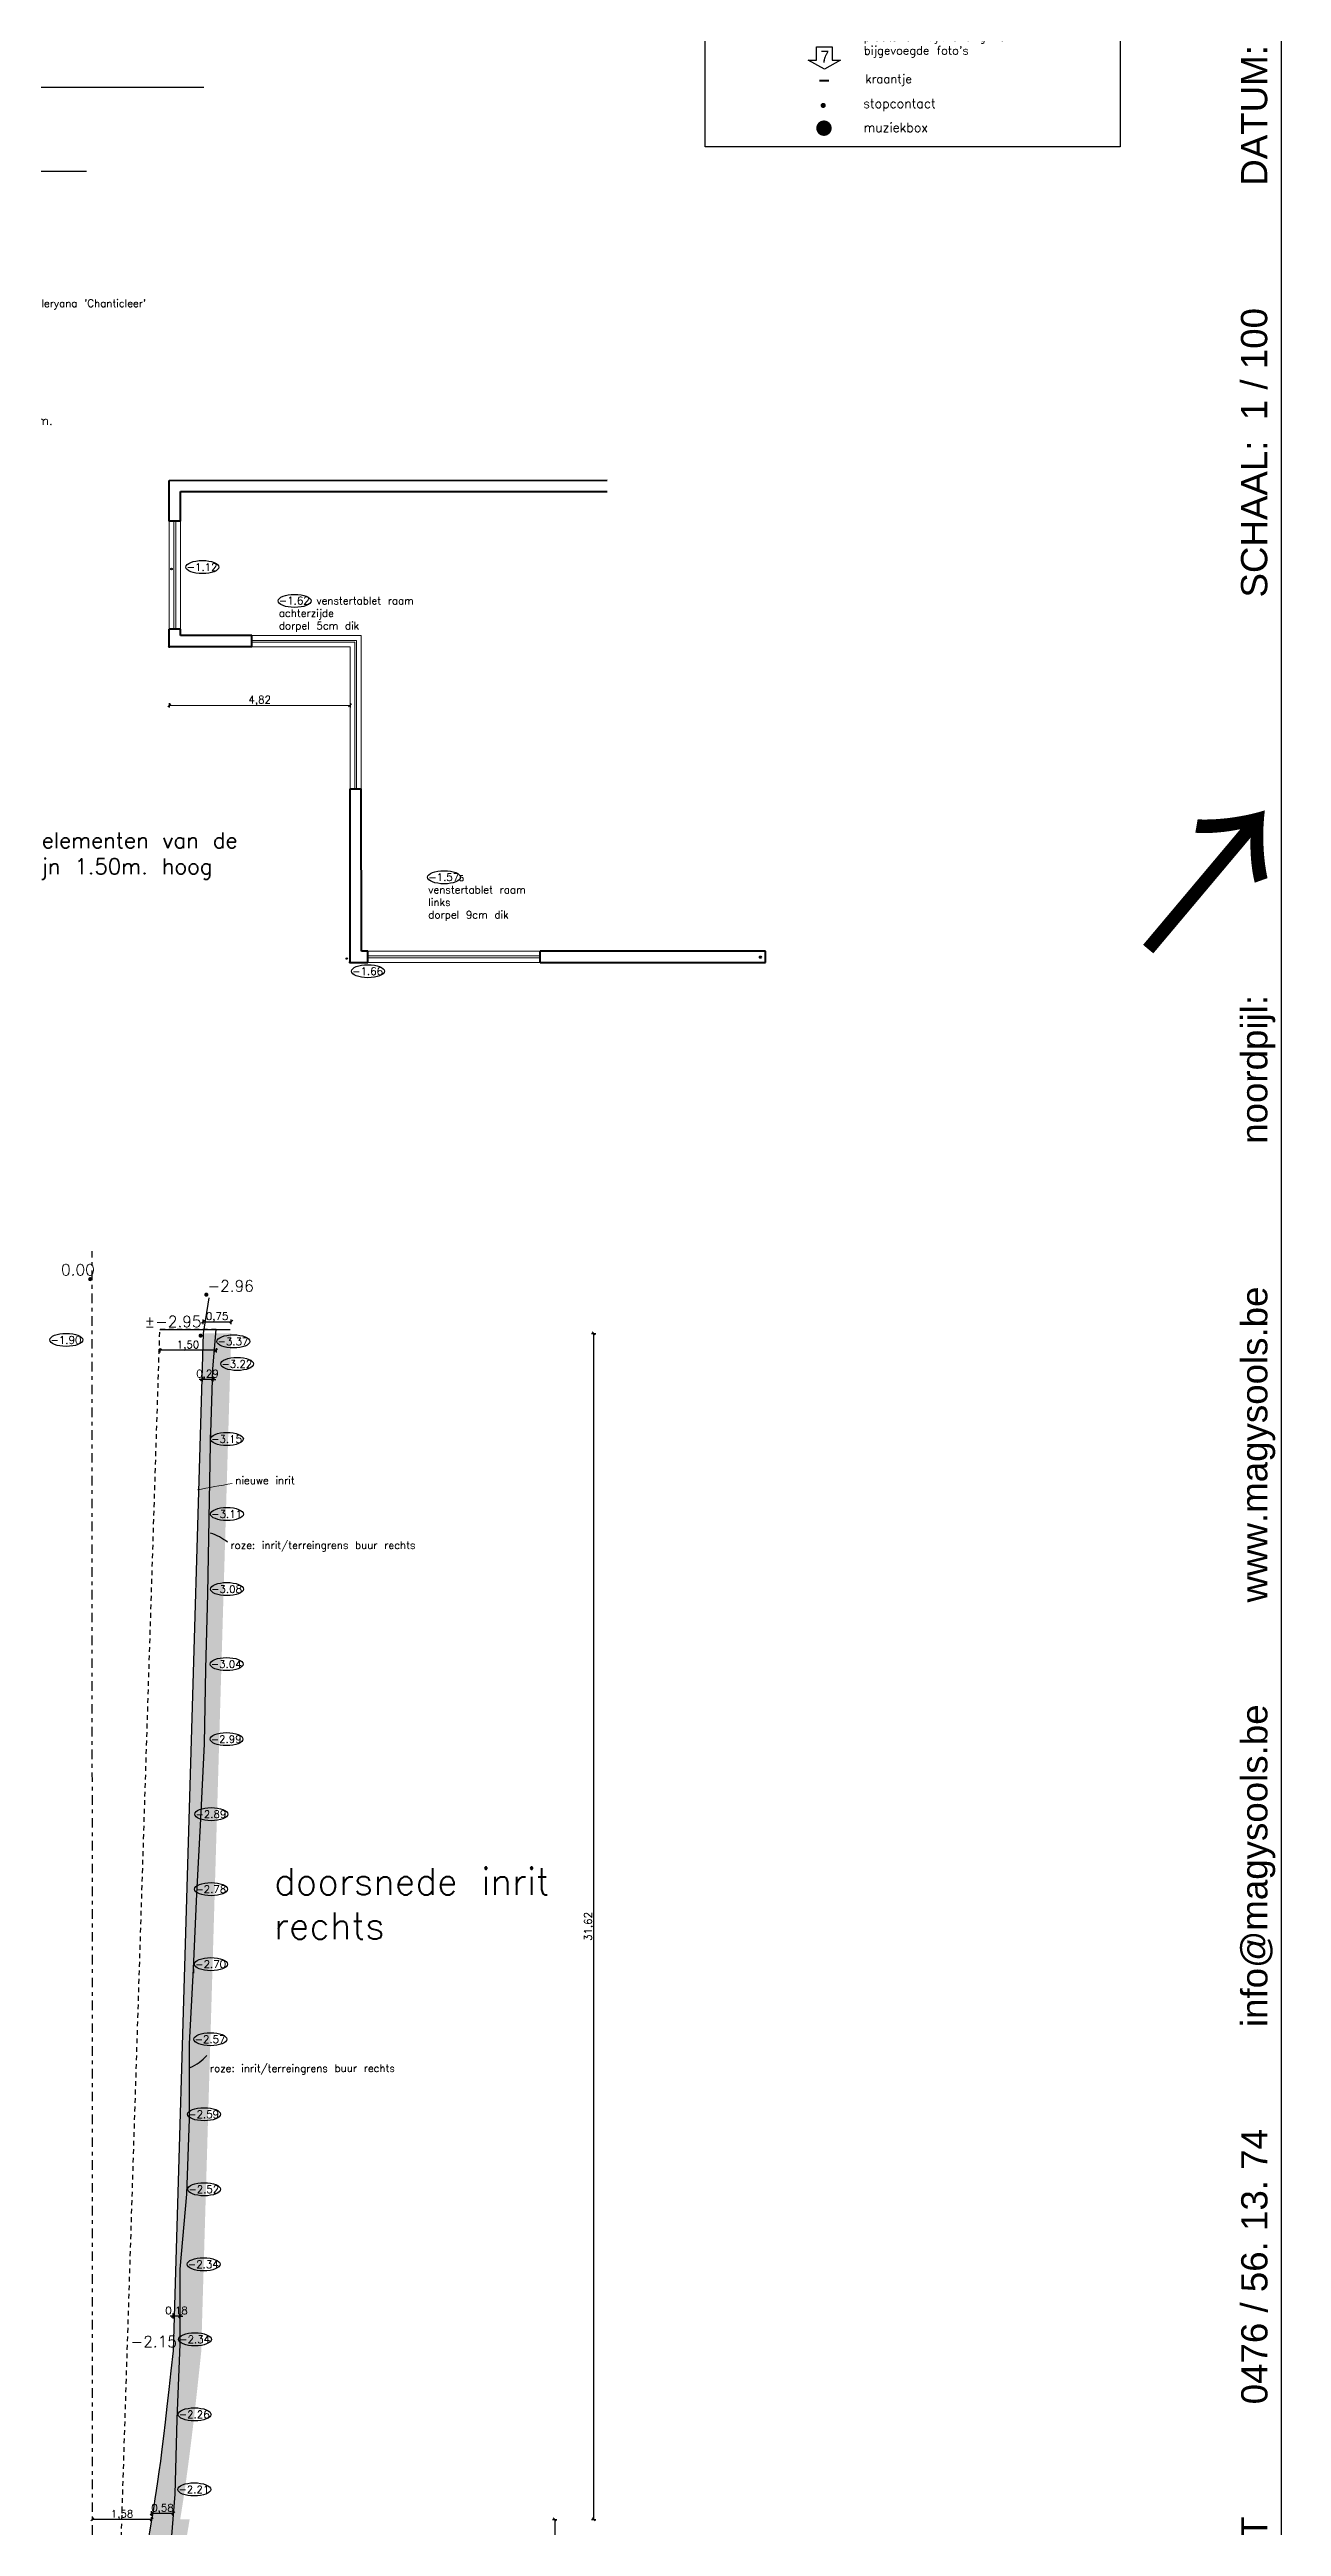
# Model space of a CAD drawing. Header units: millimetres. Extents: x 361 to 21231, y 184 to 1849.
# Drawn here: x 2524.9 to 2557.7, y 453.3 to 519.3 of the extents above; entities that cross this region are included whole.
import ezdxf

# ---------------------------------------------------------------- set-up
doc = ezdxf.new("R2010")
doc.units = ezdxf.units.MM
doc.header["$LTSCALE"] = 0.2
doc.linetypes.add('DASHDOT2', pattern=[12.7, 6.35, -3.175, 0, -3.175])
doc.linetypes.add('HIDDEN2', pattern=[4.7625, 3.175, -1.5875])
for name, color, linetype in [('3 de opmeting', 7, 'Continuous'), ('A032-_TEXT klein', 1, 'Continuous'), ('A03_SJABLOON_25', 7, 'Continuous'), ('bestaande hoogtepunten', 7, 'Continuous'), ('inrit ontwerp 9-11-2020', 210, 'Continuous'), ('L-elementen 7', 2, 'Continuous'), ('muziekbox', 54, 'Continuous'), ('ontwerp', 7, 'Continuous'), ('tekst', 7, 'Continuous')]:
    doc.layers.add(name, color=color, linetype=linetype)
for name, color, linetype, lineweight in [('aslijnen', 10, 'DASHDOT2', 25), ('draad', 204, 'HIDDEN2', 30), ('huis', 7, 'Continuous', 40), ('kraantje', 174, 'Continuous', 20), ('L-elementen 4', 10, 'Continuous', 30), ('L-elementen 6', 140, 'Continuous', 30), ('maten L-elementen', 191, 'Continuous', 18), ('nieuwe hoogtepunten', 154, 'Continuous', 35), ('nieuwe inrit', 20, 'Continuous', 20), ('ramen', 7, 'Continuous', 20), ('titel', 7, 'Continuous', 5)]:
    doc.layers.add(name, color=color, linetype=linetype, lineweight=lineweight)
doc.layers.add('huidige grondslag', color=7, linetype='Continuous', lineweight=30, true_color=0x00adad)
doc.layers.add('L-elementen 5', color=7, linetype='Continuous', lineweight=35, true_color=0xffa64d)
doc.layers.add('tegels overdekt terras', color=7, linetype='Continuous', true_color=0xffc2c2)
doc.styles.get("Standard").update_dxf_attribs({"font": 'txt.shx', "height": 0.2})
doc.styles.add('T 200 klein', font='GOTHIC.TTF', dxfattribs={"height": 40})
doc.dimstyles.new('maat aanduiding voor tuin', dxfattribs={"dimscale": 0.2, "dimtxt": 0.2, "dimasz": 0.4, "dimexe": 0.3, "dimexo": 0.3, "dimgap": 0.02, "dimtad": 1, "dimzin": 1, "dimtxsty": 'Standard', "dimblk": 'OBLIQUE', "dimcen": 0.2, "dimadec": 0, "dimazin": 3, "dimtfac": 1, "dimtix": 1, "dimtmove": 0, "dimatfit": 3, "dimldrblk": 'OBLIQUE', "dimfxl": 0.3, "dimfxlon": 1, "dimarcsym": 1})

# ---------------------------------------------------------------- blocks, each defined once
blk = doc.blocks.new('_Oblique')
at = {"color": 0, "linetype": 'ByBlock', "lineweight": -2}
blk.add_line((-0.5, -0.5), (0.5, 0.5), dxfattribs=at)
blk = doc.blocks.new('*D1795')
at = {"layer": 'Defpoints', "color": 0, "ltscale": 0.2, "transparency": 16777216}
for p in [(2528.068, 503.395), (2532.888, 503.395), (2532.888, 501.838)]:
    blk.add_point(p, dxfattribs=at)
at = {"layer": 'ontwerp', "color": 0, "lineweight": -2, "ltscale": 0.2, "transparency": 16777216}
for p, q in [((2528.068, 501.897), (2528.068, 501.777)), ((2528.068, 501.837), (2532.888, 501.838)), ((2532.888, 501.898), (2532.888, 501.778))]:
    blk.add_line(p, q, dxfattribs=at)
at = {"layer": 'ontwerp', "color": 0, "lineweight": -2, "ltscale": 0.2, "transparency": 16777216, "xscale": 0.08000000000000074, "yscale": 0.08000000000000074, "zscale": 0.08000000000000074}
for p, rotation in [((2528.068, 501.837), 180.0061414760521), ((2532.888, 501.838), 0.006141476052073934)]:
    blk.add_blockref('_Oblique', p, dxfattribs=dict(at, rotation=rotation))
at = {"layer": 'ontwerp', "color": 0, "ltscale": 0.2, "transparency": 16777216, "insert": (2530.478, 501.958), "char_height": 0.2, "attachment_point": 5, "rotation": 0.00614}
blk.add_mtext('4,82', dxfattribs=at)
blk = doc.blocks.new('*D1914')
at = {"layer": 'Defpoints', "color": 0, "ltscale": 0.2, "transparency": 16777216}
for p in [(2527.817, 485.197), (2527.817, 484.646), (2529.317, 485.197)]:
    blk.add_point(p, dxfattribs=at)
at = {"layer": 'inrit ontwerp 9-11-2020', "color": 0, "lineweight": -2, "ltscale": 0.2, "transparency": 16777216}
for p, q in [((2527.817, 484.706), (2527.817, 484.586)), ((2529.317, 484.646), (2527.817, 484.646)), ((2529.317, 484.706), (2529.317, 484.586))]:
    blk.add_line(p, q, dxfattribs=at)
at = {"layer": 'inrit ontwerp 9-11-2020', "color": 0, "lineweight": -2, "ltscale": 0.2, "transparency": 16777216, "xscale": 0.08000000000000074, "yscale": 0.08000000000000074, "zscale": 0.08000000000000074, "rotation": 180}
blk.add_blockref('_Oblique', (2527.817, 484.646), dxfattribs=at)
at = {"layer": 'inrit ontwerp 9-11-2020', "color": 0, "lineweight": -2, "ltscale": 0.2, "transparency": 16777216, "xscale": 0.08000000000000074, "yscale": 0.08000000000000074, "zscale": 0.08000000000000074}
blk.add_blockref('_Oblique', (2529.317, 484.646), dxfattribs=at)
at = {"layer": 'inrit ontwerp 9-11-2020', "color": 0, "ltscale": 0.2, "transparency": 16777216, "insert": (2528.567, 484.767), "char_height": 0.2, "attachment_point": 5}
blk.add_mtext('1,50', dxfattribs=at)
blk = doc.blocks.new('*D1936')
at = {"layer": 'Defpoints', "color": 0, "ltscale": 0.2, "transparency": 16777216}
for p in [(2527.597, 453.479), (2526.968, 419.592), (2538.343, 419.592)]:
    blk.add_point(p, dxfattribs=at)
at = {"layer": 'maten L-elementen', "color": 0, "lineweight": -2, "ltscale": 0.2, "transparency": 16777216}
for p, q in [((2538.283, 453.479), (2538.403, 453.479)), ((2538.343, 453.479), (2538.343, 419.592)), ((2538.283, 419.592), (2538.403, 419.592))]:
    blk.add_line(p, q, dxfattribs=at)
at = {"layer": 'maten L-elementen', "color": 0, "lineweight": -2, "ltscale": 0.2, "transparency": 16777216, "xscale": 0.08000000000000074, "yscale": 0.08000000000000074, "zscale": 0.08000000000000074}
for p, rotation in [((2538.343, 453.479), 90), ((2538.343, 419.592), 270)]:
    blk.add_blockref('_Oblique', p, dxfattribs=dict(at, rotation=rotation))
at = {"layer": 'maten L-elementen', "color": 0, "ltscale": 0.2, "transparency": 16777216, "insert": (2538.223, 436.535), "char_height": 0.2, "attachment_point": 5, "rotation": 90}
blk.add_mtext('33,89', dxfattribs=at)
blk = doc.blocks.new('*D1945')
at = {"layer": 'Defpoints', "color": 0, "ltscale": 0.2, "transparency": 16777216}
for p in [(2529.719, 485.095), (2539.382, 485.095), (2528.611, 453.479)]:
    blk.add_point(p, dxfattribs=at)
at = {"layer": 'maten L-elementen', "color": 0, "lineweight": -2, "ltscale": 0.2, "transparency": 16777216}
for p, q in [((2539.322, 485.095), (2539.442, 485.095)), ((2539.382, 453.479), (2539.382, 485.095)), ((2539.322, 453.479), (2539.442, 453.479))]:
    blk.add_line(p, q, dxfattribs=at)
at = {"layer": 'maten L-elementen', "color": 0, "lineweight": -2, "ltscale": 0.2, "transparency": 16777216, "xscale": 0.08000000000000074, "yscale": 0.08000000000000074, "zscale": 0.08000000000000074}
for p, rotation in [((2539.382, 485.095), 90), ((2539.382, 453.479), 270)]:
    blk.add_blockref('_Oblique', p, dxfattribs=dict(at, rotation=rotation))
at = {"layer": 'maten L-elementen', "color": 0, "ltscale": 0.2, "transparency": 16777216, "insert": (2539.261, 469.287), "char_height": 0.2, "attachment_point": 5, "rotation": 90}
blk.add_mtext('31,62', dxfattribs=at)
blk = doc.blocks.new('*D1947')
at = {"layer": 'Defpoints', "color": 0, "ltscale": 0.2, "transparency": 16777216}
for p in [(2528.941, 484.164), (2529.233, 484.155), (2528.941, 483.871)]:
    blk.add_point(p, dxfattribs=at)
at = {"layer": 'maten L-elementen', "color": 0, "lineweight": -2, "ltscale": 0.2, "transparency": 16777216}
for p, q in [((2528.941, 483.871), (2528.861, 483.871)), ((2528.941, 483.931), (2528.941, 483.811)), ((2529.233, 483.871), (2528.941, 483.871)), ((2529.233, 483.931), (2529.233, 483.811)), ((2529.233, 483.871), (2529.313, 483.871))]:
    blk.add_line(p, q, dxfattribs=at)
at = {"layer": 'maten L-elementen', "color": 0, "lineweight": -2, "ltscale": 0.2, "transparency": 16777216, "xscale": 0.08000000000000074, "yscale": 0.08000000000000074, "zscale": 0.08000000000000074}
blk.add_blockref('_Oblique', (2528.941, 483.871), dxfattribs=at)
at = {"layer": 'maten L-elementen', "color": 0, "lineweight": -2, "ltscale": 0.2, "transparency": 16777216, "xscale": 0.08000000000000074, "yscale": 0.08000000000000074, "zscale": 0.08000000000000074, "rotation": 180}
blk.add_blockref('_Oblique', (2529.233, 483.871), dxfattribs=at)
at = {"layer": 'maten L-elementen', "color": 0, "ltscale": 0.2, "transparency": 16777216, "insert": (2529.087, 483.992), "char_height": 0.2, "attachment_point": 5}
blk.add_mtext('0,29', dxfattribs=at)
blk = doc.blocks.new('*D1948')
at = {"layer": 'Defpoints', "color": 0, "ltscale": 0.2, "transparency": 16777216}
for p in [(2527.597, 453.639), (2527.597, 453.479), (2528.175, 453.479)]:
    blk.add_point(p, dxfattribs=at)
at = {"layer": 'maten L-elementen', "color": 0, "lineweight": -2, "ltscale": 0.2, "transparency": 16777216}
for p, q in [((2527.597, 453.579), (2527.597, 453.699)), ((2528.175, 453.639), (2527.597, 453.639)), ((2528.175, 453.579), (2528.175, 453.699))]:
    blk.add_line(p, q, dxfattribs=at)
at = {"layer": 'maten L-elementen', "color": 0, "lineweight": -2, "ltscale": 0.2, "transparency": 16777216, "xscale": 0.08000000000000074, "yscale": 0.08000000000000074, "zscale": 0.08000000000000074, "rotation": 180}
blk.add_blockref('_Oblique', (2527.597, 453.639), dxfattribs=at)
at = {"layer": 'maten L-elementen', "color": 0, "lineweight": -2, "ltscale": 0.2, "transparency": 16777216, "xscale": 0.08000000000000074, "yscale": 0.08000000000000074, "zscale": 0.08000000000000074}
blk.add_blockref('_Oblique', (2528.175, 453.639), dxfattribs=at)
at = {"layer": 'maten L-elementen', "color": 0, "ltscale": 0.2, "transparency": 16777216, "insert": (2527.886, 453.76), "char_height": 0.2, "attachment_point": 5}
blk.add_mtext('0,58', dxfattribs=at)
blk = doc.blocks.new('*D1949')
at = {"layer": 'Defpoints', "color": 0, "ltscale": 0.2, "transparency": 16777216}
for p in [(2528.168, 458.899), (2528.168, 457.979), (2528.351, 457.979)]:
    blk.add_point(p, dxfattribs=at)
at = {"layer": 'maten L-elementen', "color": 0, "lineweight": -2, "ltscale": 0.2, "transparency": 16777216}
for p, q in [((2528.168, 458.899), (2528.088, 458.899)), ((2528.168, 458.839), (2528.168, 458.959)), ((2528.351, 458.899), (2528.168, 458.899)), ((2528.351, 458.839), (2528.351, 458.959)), ((2528.351, 458.899), (2528.431, 458.899))]:
    blk.add_line(p, q, dxfattribs=at)
at = {"layer": 'maten L-elementen', "color": 0, "lineweight": -2, "ltscale": 0.2, "transparency": 16777216, "xscale": 0.08000000000000074, "yscale": 0.08000000000000074, "zscale": 0.08000000000000074}
blk.add_blockref('_Oblique', (2528.168, 458.899), dxfattribs=at)
at = {"layer": 'maten L-elementen', "color": 0, "lineweight": -2, "ltscale": 0.2, "transparency": 16777216, "xscale": 0.08000000000000074, "yscale": 0.08000000000000074, "zscale": 0.08000000000000074, "rotation": 180}
blk.add_blockref('_Oblique', (2528.351, 458.899), dxfattribs=at)
at = {"layer": 'maten L-elementen', "color": 0, "ltscale": 0.2, "transparency": 16777216, "insert": (2528.26, 459.02), "char_height": 0.2, "attachment_point": 5}
blk.add_mtext('0,18', dxfattribs=at)
blk = doc.blocks.new('*D1951')
at = {"layer": 'Defpoints', "color": 0, "ltscale": 0.2, "transparency": 16777216}
for p in [(2526.019, 453.479), (2526.019, 453.479), (2527.597, 453.479)]:
    blk.add_point(p, dxfattribs=at)
at = {"layer": 'maten L-elementen', "color": 0, "lineweight": -2, "ltscale": 0.2, "transparency": 16777216}
for p, q in [((2526.019, 453.479), (2526.019, 453.539)), ((2527.597, 453.479), (2526.019, 453.479)), ((2527.597, 453.479), (2527.597, 453.539))]:
    blk.add_line(p, q, dxfattribs=at)
at = {"layer": 'maten L-elementen', "color": 0, "lineweight": -2, "ltscale": 0.2, "transparency": 16777216, "xscale": 0.08000000000000074, "yscale": 0.08000000000000074, "zscale": 0.08000000000000074, "rotation": 180}
blk.add_blockref('_Oblique', (2526.019, 453.479), dxfattribs=at)
at = {"layer": 'maten L-elementen', "color": 0, "lineweight": -2, "ltscale": 0.2, "transparency": 16777216, "xscale": 0.08000000000000074, "yscale": 0.08000000000000074, "zscale": 0.08000000000000074}
blk.add_blockref('_Oblique', (2527.597, 453.479), dxfattribs=at)
at = {"layer": 'maten L-elementen', "color": 0, "ltscale": 0.2, "transparency": 16777216, "insert": (2526.808, 453.599), "char_height": 0.2, "attachment_point": 5}
blk.add_mtext('1,58', dxfattribs=at)
blk = doc.blocks.new('*D1952')
at = {"layer": 'Defpoints', "color": 0, "ltscale": 0.2, "transparency": 16777216}
for p in [(2529.719, 485.406), (2528.968, 485.095), (2529.719, 485.095)]:
    blk.add_point(p, dxfattribs=at)
at = {"layer": 'maten L-elementen', "color": 0, "lineweight": -2, "ltscale": 0.2, "transparency": 16777216}
for p, q in [((2528.968, 485.346), (2528.968, 485.466)), ((2528.968, 485.406), (2529.719, 485.406)), ((2529.719, 485.346), (2529.719, 485.466))]:
    blk.add_line(p, q, dxfattribs=at)
at = {"layer": 'maten L-elementen', "color": 0, "lineweight": -2, "ltscale": 0.2, "transparency": 16777216, "xscale": 0.08000000000000074, "yscale": 0.08000000000000074, "zscale": 0.08000000000000074, "rotation": 180}
blk.add_blockref('_Oblique', (2528.968, 485.406), dxfattribs=at)
at = {"layer": 'maten L-elementen', "color": 0, "lineweight": -2, "ltscale": 0.2, "transparency": 16777216, "xscale": 0.08000000000000074, "yscale": 0.08000000000000074, "zscale": 0.08000000000000074}
blk.add_blockref('_Oblique', (2529.719, 485.406), dxfattribs=at)
at = {"layer": 'maten L-elementen', "color": 0, "ltscale": 0.2, "transparency": 16777216, "insert": (2529.343, 485.526), "char_height": 0.2, "attachment_point": 5}
blk.add_mtext('0,75', dxfattribs=at)

msp = doc.modelspace()

# ---------------------------------------------------------------- hatches: boundary and pattern name
at = {"layer": 'huidige grondslag', "linetype": 'Continuous', "ltscale": 0.2}
h = msp.add_hatch(color=256, dxfattribs=at)
h.dxf.hatch_style = 1
edge = h.paths.add_edge_path()
edge.add_arc((2545.501, 517.829), 0.0687, 0.00614, 360.00614)
at = {"layer": 'L-elementen 4', "ltscale": 0.2}
h = msp.add_hatch(color=256, dxfattribs=at)
h.dxf.hatch_style = 1
edge = h.paths.add_edge_path()
edge.add_arc((2525.96, 486.542), 0.055, 0.00614, 360.00614)
at = {"layer": 'L-elementen 7', "ltscale": 0.2}
h = msp.add_hatch(color=256, dxfattribs=at)
h.dxf.hatch_style = 1
h.paths.add_polyline_path([(2528.168, 457.979), (2528.919, 457.979), (2529.719, 485.095), (2528.968, 485.095)])
h = msp.add_hatch(color=256, dxfattribs=at)
h.dxf.hatch_style = 1
edge = h.paths.add_edge_path()
edge.add_line((2528.922, 457.979), (2528.168, 457.979))
edge.add_spline(control_points=[(2528.168, 457.979), (2527.897, 455.364), (2527.73, 454.269), (2527.597, 453.479)], knot_values=[0, 0, 0, 0, 0.8716, 0.8716, 0.8716, 0.8716], degree=3, periodic=0)
edge.add_line((2527.597, 453.479), (2528.357, 453.479))
edge.add_spline(control_points=[(2528.357, 453.479), (2528.386, 453.652), (2528.417, 453.842), (2528.527, 454.577), (2528.618, 455.247), (2528.786, 456.695), (2528.847, 457.252), (2528.914, 457.901), (2528.917, 457.927), (2528.92, 457.953), (2528.922, 457.979)], knot_values=[-0.008531, -0.008531, -0.008531, -0.008531, 0.171981, 0.171981, 0.603358, 0.603358, 0.819046, 0.819046, 0.819046, 0.827578, 0.827578, 0.827578, 0.827578], degree=3, periodic=0)
at = {"layer": 'muziekbox', "linetype": 'Continuous', "ltscale": 0.2}
h = msp.add_hatch(color=256, dxfattribs=at)
h.dxf.hatch_style = 1
edge = h.paths.add_edge_path()
edge.add_arc((2545.521, 517.223), 0.206, 0.00614, 360.00614)
at = {"layer": 'nieuwe hoogtepunten', "ltscale": 0.2}
h = msp.add_hatch(color=256, dxfattribs=at)
h.dxf.hatch_style = 1
edge = h.paths.add_edge_path()
edge.add_arc((2529.055, 486.129), 0.055, 0, 360)
h = msp.add_hatch(color=256, dxfattribs=at)
h.dxf.hatch_style = 1
edge = h.paths.add_edge_path()
edge.add_arc((2528.902, 485.037), 0.055, 0, 360)
at = {"layer": 'tegels overdekt terras', "ltscale": 0.2}
h = msp.add_hatch(color=256, dxfattribs=at)
h.dxf.hatch_style = 1
edge = h.paths.add_edge_path()
edge.add_spline(control_points=[(2527.87, 445.479), (2527.901, 446.962), (2527.935, 447.946), (2528.017, 449.263), (2528.055, 449.702), (2528.164, 450.693), (2528.239, 451.224), (2528.383, 452.123), (2528.435, 452.44), (2528.53, 452.999), (2528.569, 453.22), (2528.611, 453.479)], knot_values=[0.813682, 0.813682, 0.813682, 0.813682, 1.81116, 1.81116, 2.437732, 2.437732, 3.300014, 3.300014, 3.731155, 3.731155, 3.995327, 3.995327, 3.995327, 3.995327], degree=3, periodic=0)
edge.add_line((2528.611, 453.479), (2527.597, 453.479))
edge.add_spline(control_points=[(2527.597, 453.479), (2527.578, 453.362), (2527.413, 452.398), (2527.179, 450.979), (2526.969, 448.979), (2526.901, 446.976), (2526.87, 445.479)], knot_values=[0.8716, 0.8716, 0.8716, 0.8716, 1, 2, 3, 4, 4, 4, 4], degree=3, periodic=0)
edge.add_line((2526.87, 445.479), (2527.87, 445.479))

# ---------------------------------------------------------------- linework, layer by layer
at = {"layer": '3 de opmeting', "ltscale": 0.2}
for p, q in [((2521.526, 518.316), (2528.993, 518.317)), ((2518.033, 516.079), (2525.861, 516.08))]:
    msp.add_line(p, q, dxfattribs=at)
at = {"layer": 'A03_SJABLOON_25'}
msp.add_lwpolyline([(2545.962, 519.039), (2545.532, 518.792), (2545.101, 519.039), (2545.32, 519.039), (2545.32, 519.394), (2545.743, 519.394), (2545.743, 519.039)], close=True, dxfattribs=at)
at = {"layer": 'aslijnen', "ltscale": 0.2}
msp.add_line((2526.023, 410.514), (2526.015, 487.292), dxfattribs=at)
at = {"layer": 'bestaande hoogtepunten', "ltscale": 0.2}
for centre in [(2528.127, 505.471), (2532.889, 494.985)]:
    msp.add_circle(centre, 0.02, dxfattribs=at)
at = {"layer": 'bestaande hoogtepunten'}
for centre in [(2528.95, 505.524), (2531.41, 504.621), (2535.394, 497.254), (2533.364, 494.75), (2525.322, 484.922), (2529.776, 484.883), (2529.877, 484.281), (2529.603, 482.281), (2529.606, 480.281), (2529.604, 478.281), (2529.595, 476.281), (2529.594, 474.281), (2529.186, 472.281), (2529.183, 470.281), (2529.179, 468.281), (2529.164, 466.281), (2528.994, 464.281), (2528.997, 462.281), (2528.983, 460.281), (2528.752, 458.281), (2528.741, 456.281), (2528.733, 454.281)]:
    msp.add_ellipse(centre, major_axis=(-0.439, 0), ratio=0.39726, dxfattribs=at)
at = {"layer": 'draad', "ltscale": 0.2}
for p in [(2525.805, 422.157), (2529.317, 485.197)]:
    msp.add_line(p, (2527.817, 485.197), dxfattribs=at)
at = {"layer": 'huis', "ltscale": 0.2}
for p, q in [((2528.067, 507.835), (2539.743, 507.836)), ((2528.067, 506.745), (2528.067, 507.835)), ((2528.367, 507.535), (2539.743, 507.536)), ((2528.367, 506.745), (2528.367, 507.535)), ((2528.367, 506.745), (2528.067, 506.745)), ((2528.368, 503.865), (2528.068, 503.865)), ((2528.068, 503.395), (2528.068, 503.865)), ((2528.368, 503.695), (2528.368, 503.865)), ((2530.268, 503.395), (2528.068, 503.395)), ((2530.268, 503.695), (2528.367, 503.695)), ((2530.268, 503.395), (2530.268, 503.695)), ((2532.889, 494.985), (2532.888, 499.615)), ((2532.888, 499.615), (2533.187, 499.615)), ((2533.188, 495.285), (2533.187, 499.615)), ((2533.359, 495.285), (2533.188, 495.285)), ((2533.359, 494.985), (2533.359, 495.285)), ((2537.959, 494.986), (2537.959, 495.286)), ((2543.959, 495.286), (2537.959, 495.286)), ((2543.959, 494.986), (2543.959, 495.286)), ((2532.889, 494.985), (2533.359, 494.985)), ((2537.959, 494.986), (2543.959, 494.986))]:
    msp.add_line(p, q, dxfattribs=at)
at = {"layer": 'huis', "lineweight": 25, "ltscale": 0.2}
msp.add_lwpolyline([(2557.718, 558.188), (2467.592, 558.188), (2467.592, 408.613), (2557.718, 408.613)], close=True, dxfattribs=at)
at = {"layer": 'huis', "ltscale": 0.2}
msp.add_circle((2543.827, 495.124), 0.02, dxfattribs=at)
at = {"layer": 'inrit ontwerp 9-11-2020', "ltscale": 0.2}
for p, q in [((2529.233, 484.155), (2529.317, 485.197)), ((2529.166, 482.155), (2529.233, 484.155)), ((2529.127, 480.155), (2529.166, 482.155)), ((2529.166, 482.155), (2529.166, 482.388)), ((2529.094, 478.155), (2529.127, 480.155)), ((2529.045, 476.155), (2529.094, 478.155)), ((2529.006, 474.155), (2529.045, 476.155)), ((2528.907, 472.155), (2529.006, 474.155)), ((2528.801, 470.155), (2528.907, 472.155)), ((2528.717, 468.155), (2528.801, 470.155)), ((2528.607, 466.155), (2528.717, 468.155)), ((2528.717, 468.155), (2528.717, 468.039)), ((2528.608, 464.155), (2528.607, 466.155)), ((2528.538, 462.155), (2528.608, 464.155)), ((2528.358, 460.155), (2528.538, 462.155)), ((2528.358, 458.155), (2528.358, 460.155)), ((2528.278, 456.155), (2528.358, 458.155)), ((2528.229, 454.155), (2528.278, 456.155)), ((2528.069, 452.155), (2528.229, 454.155))]:
    msp.add_line(p, q, dxfattribs=at)
for centre, radius, start, end in [((2528.623, 478.203), 1.662, 53.18648, 70.78671), ((2528.082, 466.736), 1.328, 294.07016, 318.22659)]:
    msp.add_arc(centre, radius, start, end, dxfattribs=at)
at = {"layer": 'kraantje', "lineweight": 90, "ltscale": 0.2}
msp.add_line((2545.398, 518.497), (2545.653, 518.497), dxfattribs=at)
at = {"layer": 'nieuwe inrit', "lineweight": 30, "ltscale": 0.2}
for p, q in [((2529.125, 486.044), (2528.968, 485.095)), ((2528.968, 485.095), (2528.168, 457.979))]:
    msp.add_line(p, q, dxfattribs=at)
at = {"layer": 'nieuwe inrit', "ltscale": 0.2}
msp.add_arc((2533.678, 457.108), 24.306, 99.32258, 101.53909, dxfattribs=at)
at = {"layer": 'nieuwe inrit', "lineweight": 30, "ltscale": 0.2}
msp.add_open_spline([(2528.168, 457.979), (2527.857, 454.979), (2527.509, 452.979), (2527.179, 450.979), (2526.969, 448.979), (2526.901, 446.976), (2526.87, 445.479)], degree=3, dxfattribs=at)
at = {"layer": 'ontwerp', "ltscale": 0.2}
for p, q in [((2527.817, 485.197), (2528.943, 485.197)), ((2528.943, 485.197), (2529.693, 485.197))]:
    msp.add_line(p, q, dxfattribs=at)
msp.add_lwpolyline([(2542.34, 533.289), (2553.407, 533.29), (2553.418, 516.722), (2542.352, 516.721)], close=True, dxfattribs=at)
for centre in [(2528.068, 503.395), (2532.8, 495.088)]:
    msp.add_circle(centre, 0.02, dxfattribs=at)
at = {"layer": 'ramen', "ltscale": 0.2}
for p, q in [((2528.068, 503.865), (2528.067, 506.745)), ((2528.193, 503.865), (2528.192, 506.745)), ((2528.242, 506.745), (2528.243, 503.865)), ((2528.367, 506.745), (2528.368, 503.865)), ((2530.268, 503.695), (2533.187, 503.695)), ((2530.268, 503.57), (2533.062, 503.57)), ((2530.268, 503.52), (2533.013, 503.52)), ((2530.268, 503.395), (2532.888, 503.395)), ((2532.888, 499.615), (2532.888, 503.395)), ((2533.013, 499.615), (2533.013, 503.52)), ((2533.062, 499.615), (2533.062, 503.57)), ((2533.187, 499.615), (2533.187, 503.695)), ((2537.959, 495.286), (2533.359, 495.285)), ((2537.959, 495.161), (2533.359, 495.16)), ((2533.359, 495.11), (2537.959, 495.111)), ((2533.359, 494.985), (2537.959, 494.986))]:
    msp.add_line(p, q, dxfattribs=at)

# ---------------------------------------------------------------- texts
at = {"layer": 'A032-_TEXT klein', "insert": (2545.544, 519.285), "char_height": 0.313, "width": 0.60015, "attachment_point": 2, "rotation": 0.24512, "style": 'T 200 klein'}
msp.add_mtext('7', dxfattribs=at)
at = {"layer": 'bestaande hoogtepunten', "char_height": 0.2, "attachment_point": 1, "rotation": 0.00614}
for s, insert, width in [('-1.12', (2528.53, 505.622), 0.69801), ('-1.62 venstertablet raam achterzijde\\Pdorpel 5cm dik', (2530.99, 504.729), 3.96246), ('-1.57{\\H0.75x;5} venstertablet raam links\\Pdorpel 9cm dik', (2534.974, 497.356), 2.85776), ('-1.66', (2532.944, 494.849), 0.69801), ('-1.90', (2524.902, 485.02), 0.69801), ('-3.37', (2529.355, 484.981), 0.69801), ('-3.22', (2529.457, 484.38), 0.69801), ('-3.15', (2529.183, 482.38), 0.69801), ('-3.11', (2529.186, 480.38), 0.69801), ('-3.08', (2529.183, 478.38), 0.69801), ('-3.04', (2529.175, 476.38), 0.69801), ('-2.99', (2529.173, 474.38), 0.69801), ('-2.89', (2528.766, 472.38), 0.69801), ('-2.78', (2528.762, 470.38), 0.69801), ('-2.70', (2528.759, 468.38), 0.69801), ('-2.57', (2528.743, 466.38), 0.69801), ('-2.59', (2528.573, 464.38), 0.69801), ('-2.52', (2528.577, 462.38), 0.69801), ('-2.34', (2528.563, 460.38), 0.69801), ('-2.34', (2528.332, 458.38), 0.69801), ('-2.26', (2528.321, 456.38), 0.69801), ('-2.21', (2528.312, 454.38), 0.69801)]:
    msp.add_mtext(s, dxfattribs=dict(at, insert=insert, width=width))
at = {"layer": 'huidige grondslag', "ltscale": 0.2, "insert": (2546.569, 518.004), "char_height": 0.24484, "attachment_point": 1, "rotation": 0.00614}
msp.add_mtext_dynamic_manual_height_columns('stopcontact', width=0.10788, gutter_width=1, heights=[0], dxfattribs=at)
at = {"layer": 'inrit ontwerp 9-11-2020', "ltscale": 0.2, "char_height": 0.2, "attachment_point": 1, "rotation": 0.00614}
for insert in [(2529.698, 479.549), (2529.151, 465.607)]:
    msp.add_mtext_dynamic_manual_height_columns('roze: inrit/terreingrens buur rechts', width=4.8519, gutter_width=1, heights=[0], dxfattribs=dict(at, insert=insert))
at = {"layer": 'kraantje', "lineweight": 30, "ltscale": 0.2, "insert": (2546.629, 518.65), "char_height": 0.2267, "attachment_point": 1, "rotation": 0.00614}
msp.add_mtext_dynamic_manual_height_columns('kraantje', width=0.35134, gutter_width=1, heights=[0], dxfattribs=at)
at = {"layer": 'L-elementen 4', "ltscale": 0.2, "insert": (2525.183, 486.941), "char_height": 0.3, "attachment_point": 1, "rotation": 0.00614}
msp.add_mtext_dynamic_manual_height_columns('0.00', width=3.39192, gutter_width=1.5, heights=[0], dxfattribs=at)
at = {"layer": 'L-elementen 5', "insert": (2518.467, 509.643), "char_height": 0.23547, "width": 8.10092, "attachment_point": 1, "rotation": 0.00614}
msp.add_mtext('{\\H1.4076x;-1.69\\H0.7105x;5 op L-element voet -3.20m.}', dxfattribs=at)
at = {"layer": 'L-elementen 6', "ltscale": 0.2, "insert": (2522.585, 498.447), "char_height": 0.416, "attachment_point": 1}
msp.add_mtext_dynamic_manual_height_columns('alle L-elementen van de \\Pbuur zijn 1.50m. hoog', width=14.8504, gutter_width=2.08, heights=[0], dxfattribs=at)
at = {"layer": 'nieuwe hoogtepunten', "ltscale": 0.2, "char_height": 0.3, "attachment_point": 1, "rotation": 0.00614}
for s, insert in [('-2.96', (2529.089, 486.511)), ('%%P-2.95', (2527.411, 485.561)), ('-2.15', (2527.039, 458.37))]:
    msp.add_mtext_dynamic_manual_height_columns(s, width=3.39192, gutter_width=1.5, heights=[0], dxfattribs=dict(at, insert=insert))
at = {"layer": 'nieuwe inrit', "ltscale": 0.2, "insert": (2529.829, 481.279), "char_height": 0.2, "attachment_point": 1, "rotation": 0.00614}
msp.add_mtext_dynamic_manual_height_columns('nieuwe inrit ', width=6.33396, gutter_width=1, heights=[0], dxfattribs=at)
at = {"layer": 'ontwerp', "linetype": 'Continuous', "ltscale": 0.2, "insert": (2544.805, 532.382), "char_height": 0.22243, "attachment_point": 1, "rotation": 0.00614}
msp.add_mtext_dynamic_manual_height_columns("\\A1;\\P\\P\\pt1.7794;^Ibestaande hoogtepunten\\P\\P^Iterreingrens\\P\\P^Imaten\\P\\P^Igeul\\P\\P^Ibestaande boom\\P\\ptz;\\P\\pt1.7794;^Inieuw hoogtepunt\\P^I\\P^Ilegrichting\\P\\ptz;\\P\\pt1.7794;^Ihelling graad\\P^I\\P^Iverlichting - armatuur\\P\\P^Ischuiframen\\P^I\\P^Idakrand\\P^I\\P^Icamera\\P\\P^Ischaal bijvoorbeeld\\P\\P^Inoordpijl\\P\\P^Inieuwe boom\\P\\P^Ivermelding materiaal \\P\\P^Iplaats en kijkrichting van \\P^Ibijgevoegde foto's", width=16.22403, gutter_width=1, heights=[0], dxfattribs=at)
at = {"layer": 'ontwerp', "ltscale": 0.2, "insert": (2546.575, 517.363), "char_height": 0.2448, "attachment_point": 1, "rotation": 0.00614}
msp.add_mtext_dynamic_manual_height_columns('muziekbox', width=0.10788, gutter_width=1, heights=[0], dxfattribs=at)
at = {"layer": 'ontwerp', "ltscale": 0.2, "insert": (2530.861, 470.842), "char_height": 0.70884, "attachment_point": 1}
msp.add_mtext_dynamic_manual_height_columns('doorsnede inrit rechts', width=9.02471, gutter_width=1, heights=[0], dxfattribs=at)
at = {"layer": 'tekst', "color": 1, "ltscale": 0.9, "insert": (2550.139, 493.435), "char_height": 3.84, "width": 22.52957, "attachment_point": 1, "rotation": 49.93304}
msp.add_mtext('\\pi-11.52,l15.36,t15.36;{\\fSimSun|b0|i0|c134|p2;→^I}', dxfattribs=at)
at = {"layer": 'titel', "attachment_point": 1}
for s, insert, char_height, width, rotation in [('\\A1;{\\fArial|b0|i0|c0|p34;MAGY  SOOLS        LANDSCHAPS- EN TUINARCHITECT        KRUISSTRAAT  47        3294   DIEST           0476 / 56. 13. 74          info@magysools.be          www.magysools.be              noordpijl:                                       SCHAAL:  1 / 100            DATUM: 12/11/2020                  19-unitedCodes-04          UITVOERINGSPLAN IN PROGRESS}', (2556.65, 409.17), 0.7, 248.68055, 90.00614), ("Pyrus calleryana 'Chanticleer'", (2523.358, 512.655), 0.2, 5.565, 0.00614)]:
    msp.add_mtext(s, dxfattribs=dict(at, insert=insert, char_height=char_height, width=width, rotation=rotation))

# ---------------------------------------------------------------- dimensions: what is measured, and where the dimension line sits
at = {"layer": 'inrit ontwerp 9-11-2020', "ltscale": 0.2}
dim = msp.add_linear_dim(base=(2527.817, 484.646), p1=(2529.317, 485.197), p2=(2527.817, 485.197), dimstyle='maat aanduiding voor tuin', dxfattribs=at)
dim.commit()
dim.dimension.update_dxf_attribs({"geometry": '*D1914', "text_midpoint": (2528.567, 484.767)})
at = {"layer": 'maten L-elementen', "ltscale": 0.2}
for base, p1, p2, picture, middle in [((2529.719, 485.406), (2528.968, 485.095), (2529.719, 485.095), '*D1952', (2529.343, 485.526)), ((2528.941, 483.871), (2529.233, 484.155), (2528.941, 484.164), '*D1947', (2529.087, 483.992)), ((2526.019, 453.479), (2527.597, 453.479), (2526.019, 453.479), '*D1951', (2526.808, 453.599))]:
    dim = msp.add_linear_dim(base=base, p1=p1, p2=p2, dimstyle='maat aanduiding voor tuin', dxfattribs=at)
    dim.commit()
    dim.dimension.update_dxf_attribs({"geometry": picture, "text_midpoint": middle})
for base, p1, p2, angle, picture, middle in [((2539.382, 485.095), (2528.611, 453.479), (2529.719, 485.095), 90, '*D1945', (2539.261, 469.287)), ((2528.168, 458.899), (2528.351, 457.979), (2528.168, 457.979), 180, '*D1949', (2528.26, 459.02))]:
    dim = msp.add_linear_dim(base=base, p1=p1, p2=p2, angle=angle, dimstyle='maat aanduiding voor tuin', dxfattribs=at)
    dim.commit()
    dim.dimension.update_dxf_attribs({"geometry": picture, "text_midpoint": middle})
for base, p1, p2, angle, picture, middle in [((2527.597, 453.639), (2528.175, 453.479), (2527.597, 453.479), 180, '*D1948', (2527.886, 453.639)), ((2538.343, 419.592), (2527.597, 453.479), (2526.968, 419.592), 90, '*D1936', (2538.343, 436.535))]:
    dim = msp.add_linear_dim(base=base, p1=p1, p2=p2, angle=angle, dimstyle='maat aanduiding voor tuin', dxfattribs=at)
    dim.commit()
    dim.dimension.update_dxf_attribs({"geometry": picture, "text_midpoint": middle, "dimtype": 160})
at = {"layer": 'ontwerp', "ltscale": 0.2}
dim = msp.add_linear_dim(base=(2532.888, 501.838), p1=(2528.068, 503.395), p2=(2532.888, 503.395), angle=0.00614, dimstyle='maat aanduiding voor tuin', dxfattribs=at)
dim.commit()
dim.dimension.update_dxf_attribs({"geometry": '*D1795', "text_midpoint": (2530.478, 501.958)})

doc.saveas('drawing.dxf')
